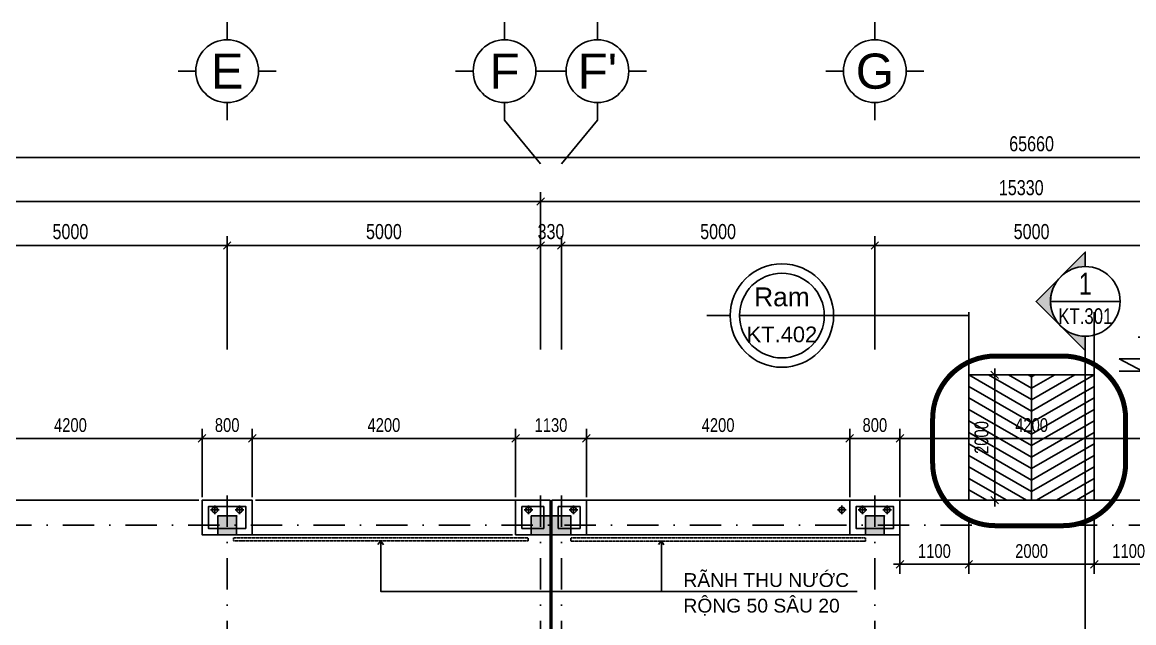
# Model space of a CAD drawing. Header units: millimetres. Extents: x -9574 to 115615, y -25569 to 161230.
# Drawn here: x 16731 to 34460, y 21946 to 31523 of the extents above; entities that cross this region are included whole.
import ezdxf
from ezdxf.enums import TextEntityAlignment as Align

# ---------------------------------------------------------------- set-up
doc = ezdxf.new("R2010")
doc.units = ezdxf.units.MM
for name, pattern in [('KHOANH CT RAM$0$HIDDEN', [9.525, 6.35, -3.175]), ('luoi  H3$0$DASHDOT2', [0.5, 0.25, -0.125, 0, -0.125]), ('TT T1$0$HIDDEN2', [0.1875, 0.125, -0.0625])]:
    doc.linetypes.add(name, pattern=pattern)
for name, color, linetype in [('$1$KICHTHUOC', 2, 'Continuous'), ('cot TT T1$0$COT1', 7, 'Continuous'), ('CUA3', 3, 'Continuous'), ('DAUCAT$0$GHICHU', 6, 'Continuous'), ('dimTT T1$0$KICHTHUOC', 2, 'Continuous'), ('GAIN TT 1$0$TUONG6', 6, 'Continuous'), ('KHOANH CT RAM$0$GHICHU7', 7, 'Continuous'), ('KHOANH CT RAM$0$REC', 40, 'KHOANH CT RAM$0$HIDDEN'), ('luoi  H3$0$DIM100', 9, 'Continuous'), ('luoi  H3$0$GHICHU', 40, 'Continuous'), ('luoi  H3$0$KH TRUC100', 7, 'Continuous'), ('luoi  H3$0$luoi  khe', 5, 'Continuous'), ('luoi  H3$0$truc 3', 8, 'Continuous'), ('text T1$0$3', 4, 'Continuous'), ('text T1$0$DBAO', 7, 'Continuous'), ('text T1$0$textH3', 4, 'Continuous'), ('TT T1$0$03', 4, 'Continuous'), ('TT T1$0$HATCH', 8, 'Continuous'), ('TT T1$0$HATCH5', 5, 'Continuous'), ('TT T1$0$VACH121', 121, 'Continuous')]:
    doc.layers.add(name, color=color, linetype=linetype)
doc.styles.add('DAUCAT$0$Tahoma', font='tahoma_1.ttf')
doc.styles.add('DAUCAT$0$VSIMPLEX.SHX', font='VSIMPLEX.SHX', dxfattribs={"width": 0.8})
doc.styles.add('dimTT T1$1$VSIMPLEX.SHX', font='VSIMPLEX.SHX', dxfattribs={"width": 0.8})
doc.styles.add('KHOANH CT RAM$0$VNI-HELVE', font='vhelven_0.ttf')
doc.styles.add('luoi  H3$0$VHELVEN', font='vhelven_0.ttf')
doc.styles.add('luoi  H3$0$VSIMPLEX.SHX', font='VSIMPLEX.SHX', dxfattribs={"width": 0.8})
doc.styles.add('text T1$0$ROMAND', font='romand', dxfattribs={"height": 7000})
doc.styles.add('text T1$0$VNI-HELVE', font='vhelven_0.ttf')
doc.dimstyles.new('dimTT T1$1$1-100', dxfattribs={"dimscale": 0, "dimtxt": 220, "dimasz": 120, "dimexe": 150, "dimexo": 300, "dimgap": 100, "dimtad": 1, "dimdec": 0, "dimzin": 0, "dimdsep": 46, "dimtxsty": 'dimTT T1$1$VSIMPLEX.SHX', "dimblk1": 'dimTT T1$1$_OBLIQUE', "dimblk2": 'dimTT T1$1$_OBLIQUE', "dimsah": 1, "dimcen": 0, "dimdle": 100, "dimclrd": 2, "dimclre": 2, "dimclrt": 4, "dimadec": 0, "dimazin": 0, "dimtfac": 1, "dimtdec": 0, "dimtix": 1, "dimtmove": 2, "dimatfit": 3, "dimfxl": 0, "dimtolj": 1, "dimtzin": 0, "dimlwd": -1, "dimlwe": -1, "dimarcsym": 0})
doc.dimstyles.new('luoi  H3$0$100', dxfattribs={"dimscale": 0, "dimtxt": 240, "dimasz": 120, "dimexe": 150, "dimexo": 300, "dimgap": 100, "dimtad": 1, "dimdec": 0, "dimzin": 0, "dimdsep": 46, "dimtxsty": 'luoi  H3$0$VSIMPLEX.SHX', "dimblk1": 'luoi  H3$0$_OBLIQUE', "dimblk2": 'luoi  H3$0$_OBLIQUE', "dimsah": 1, "dimcen": 0, "dimdle": 100, "dimclrd": 2, "dimclre": 2, "dimclrt": 4, "dimadec": 0, "dimazin": 0, "dimtfac": 1, "dimtdec": 0, "dimtix": 1, "dimtmove": 2, "dimatfit": 3, "dimfxl": 0, "dimtolj": 1, "dimtzin": 0, "dimlwd": -1, "dimlwe": -1, "dimarcsym": 0})

# ---------------------------------------------------------------- blocks, each defined once
blk = doc.blocks.new('luoi  H3$0$_OBLIQUE')
at = {"color": 0, "linetype": 'ByBlock'}
blk.add_line((-0.5, -0.5), (0.5, 0.5), dxfattribs=at)
blk = doc.blocks.new('*D99')
at = {"layer": 'DEFPOINTS', "color": 0, "ltscale": 2}
for p in [(30330, 27963), (30330, 26004), (35330, 26004)]:
    blk.add_point(p, dxfattribs=at)
at = {"layer": 'luoi  H3$0$DIM100', "color": 2, "ltscale": 2}
for p, q in [((30330, 26304), (30330, 28113)), ((35330, 26304), (35330, 28113)), ((35430, 27963), (30230, 27963))]:
    blk.add_line(p, q, dxfattribs=at)
at = {"layer": 'luoi  H3$0$DIM100', "color": 2, "ltscale": 2, "xscale": 120, "yscale": 120, "zscale": 120, "rotation": 180}
blk.add_blockref('luoi  H3$0$_OBLIQUE', (30330, 27963), dxfattribs=at)
at = {"layer": 'luoi  H3$0$DIM100', "color": 2, "ltscale": 2, "xscale": 120, "yscale": 120, "zscale": 120}
blk.add_blockref('luoi  H3$0$_OBLIQUE', (35330, 27963), dxfattribs=at)
at = {"layer": 'luoi  H3$0$DIM100', "color": 4, "ltscale": 2, "insert": (32830, 28183), "char_height": 240, "attachment_point": 5, "style": 'luoi  H3$0$VSIMPLEX.SHX'}
blk.add_mtext('\\A1;5000', dxfattribs=at)
blk = doc.blocks.new('*D100')
at = {"layer": 'DEFPOINTS', "color": 0, "ltscale": 2}
for p in [(25330, 27963), (25330, 26004), (30330, 26004)]:
    blk.add_point(p, dxfattribs=at)
at = {"layer": 'luoi  H3$0$DIM100', "color": 2, "ltscale": 2}
for p, q in [((25330, 26304), (25330, 28113)), ((30330, 26304), (30330, 28113)), ((30430, 27963), (25230, 27963))]:
    blk.add_line(p, q, dxfattribs=at)
at = {"layer": 'luoi  H3$0$DIM100', "color": 2, "ltscale": 2, "xscale": 120, "yscale": 120, "zscale": 120, "rotation": 180}
blk.add_blockref('luoi  H3$0$_OBLIQUE', (25330, 27963), dxfattribs=at)
at = {"layer": 'luoi  H3$0$DIM100', "color": 2, "ltscale": 2, "xscale": 120, "yscale": 120, "zscale": 120}
blk.add_blockref('luoi  H3$0$_OBLIQUE', (30330, 27963), dxfattribs=at)
at = {"layer": 'luoi  H3$0$DIM100', "color": 4, "ltscale": 2, "insert": (27830, 28183), "char_height": 240, "attachment_point": 5, "style": 'luoi  H3$0$VSIMPLEX.SHX'}
blk.add_mtext('\\A1;5000', dxfattribs=at)
blk = doc.blocks.new('*D101')
at = {"layer": 'DEFPOINTS', "color": 0, "ltscale": 2}
for p in [(25000, 27963), (25000, 26004), (25330, 26004)]:
    blk.add_point(p, dxfattribs=at)
at = {"layer": 'luoi  H3$0$DIM100', "color": 2, "ltscale": 2}
for p, q in [((25000, 26304), (25000, 28113)), ((25330, 26304), (25330, 28113)), ((25000, 27963), (24880, 27963)), ((25330, 27963), (25000, 27963)), ((25330, 27963), (25450, 27963))]:
    blk.add_line(p, q, dxfattribs=at)
at = {"layer": 'luoi  H3$0$DIM100', "color": 2, "ltscale": 2, "xscale": 120, "yscale": 120, "zscale": 120}
blk.add_blockref('luoi  H3$0$_OBLIQUE', (25000, 27963), dxfattribs=at)
at = {"layer": 'luoi  H3$0$DIM100', "color": 2, "ltscale": 2, "xscale": 120, "yscale": 120, "zscale": 120, "rotation": 180}
blk.add_blockref('luoi  H3$0$_OBLIQUE', (25330, 27963), dxfattribs=at)
at = {"layer": 'luoi  H3$0$DIM100', "color": 4, "ltscale": 2, "insert": (25165, 28183), "char_height": 240, "attachment_point": 5, "style": 'luoi  H3$0$VSIMPLEX.SHX'}
blk.add_mtext('\\A1;330', dxfattribs=at)
blk = doc.blocks.new('*D102')
at = {"layer": 'DEFPOINTS', "color": 0, "ltscale": 2}
for p in [(20000, 27963), (20000, 26004), (25000, 26004)]:
    blk.add_point(p, dxfattribs=at)
at = {"layer": 'luoi  H3$0$DIM100', "color": 2, "ltscale": 2}
for p, q in [((20000, 26304), (20000, 28113)), ((25000, 26304), (25000, 28113)), ((25100, 27963), (19900, 27963))]:
    blk.add_line(p, q, dxfattribs=at)
at = {"layer": 'luoi  H3$0$DIM100', "color": 2, "ltscale": 2, "xscale": 120, "yscale": 120, "zscale": 120, "rotation": 180}
blk.add_blockref('luoi  H3$0$_OBLIQUE', (20000, 27963), dxfattribs=at)
at = {"layer": 'luoi  H3$0$DIM100', "color": 2, "ltscale": 2, "xscale": 120, "yscale": 120, "zscale": 120}
blk.add_blockref('luoi  H3$0$_OBLIQUE', (25000, 27963), dxfattribs=at)
at = {"layer": 'luoi  H3$0$DIM100', "color": 4, "ltscale": 2, "insert": (22500, 28183), "char_height": 240, "attachment_point": 5, "style": 'luoi  H3$0$VSIMPLEX.SHX'}
blk.add_mtext('\\A1;5000', dxfattribs=at)
blk = doc.blocks.new('*D103')
at = {"layer": 'DEFPOINTS', "color": 0, "ltscale": 2}
for p in [(15000, 27963), (15000, 26004), (20000, 26004)]:
    blk.add_point(p, dxfattribs=at)
at = {"layer": 'luoi  H3$0$DIM100', "color": 2, "ltscale": 2}
for p, q in [((15000, 26304), (15000, 28113)), ((20000, 26304), (20000, 28113)), ((20100, 27963), (14900, 27963))]:
    blk.add_line(p, q, dxfattribs=at)
at = {"layer": 'luoi  H3$0$DIM100', "color": 2, "ltscale": 2, "xscale": 120, "yscale": 120, "zscale": 120, "rotation": 180}
blk.add_blockref('luoi  H3$0$_OBLIQUE', (15000, 27963), dxfattribs=at)
at = {"layer": 'luoi  H3$0$DIM100', "color": 2, "ltscale": 2, "xscale": 120, "yscale": 120, "zscale": 120}
blk.add_blockref('luoi  H3$0$_OBLIQUE', (20000, 27963), dxfattribs=at)
at = {"layer": 'luoi  H3$0$DIM100', "color": 4, "ltscale": 2, "insert": (17500, 28183), "char_height": 240, "attachment_point": 5, "style": 'luoi  H3$0$VSIMPLEX.SHX'}
blk.add_mtext('\\A1;5000', dxfattribs=at)
blk = doc.blocks.new('*D107')
at = {"layer": 'DEFPOINTS', "color": 0, "ltscale": 2}
for p in [(25000, 28663), (0, 26004), (25000, 26004)]:
    blk.add_point(p, dxfattribs=at)
at = {"layer": 'luoi  H3$0$DIM100', "color": 2, "ltscale": 2}
for p, q in [((0, 26304), (0, 28813)), ((25000, 26304), (25000, 28813)), ((-100, 28663), (25100, 28663))]:
    blk.add_line(p, q, dxfattribs=at)
at = {"layer": 'luoi  H3$0$DIM100', "color": 2, "ltscale": 2, "xscale": 120, "yscale": 120, "zscale": 120, "rotation": 180}
blk.add_blockref('luoi  H3$0$_OBLIQUE', (0, 28663), dxfattribs=at)
at = {"layer": 'luoi  H3$0$DIM100', "color": 2, "ltscale": 2, "xscale": 120, "yscale": 120, "zscale": 120}
blk.add_blockref('luoi  H3$0$_OBLIQUE', (25000, 28663), dxfattribs=at)
at = {"layer": 'luoi  H3$0$DIM100', "color": 4, "ltscale": 2, "insert": (12500, 28883), "char_height": 240, "attachment_point": 5, "style": 'luoi  H3$0$VSIMPLEX.SHX'}
blk.add_mtext('\\A1;25000', dxfattribs=at)
blk = doc.blocks.new('*D108')
at = {"layer": 'DEFPOINTS', "color": 0, "ltscale": 2}
for p in [(40330, 28663), (25000, 26004), (40330, 26004)]:
    blk.add_point(p, dxfattribs=at)
at = {"layer": 'luoi  H3$0$DIM100', "color": 2, "ltscale": 2}
for p, q in [((25000, 26304), (25000, 28813)), ((40330, 26304), (40330, 28813)), ((24900, 28663), (40430, 28663))]:
    blk.add_line(p, q, dxfattribs=at)
at = {"layer": 'luoi  H3$0$DIM100', "color": 2, "ltscale": 2, "xscale": 120, "yscale": 120, "zscale": 120, "rotation": 180}
blk.add_blockref('luoi  H3$0$_OBLIQUE', (25000, 28663), dxfattribs=at)
at = {"layer": 'luoi  H3$0$DIM100', "color": 2, "ltscale": 2, "xscale": 120, "yscale": 120, "zscale": 120}
blk.add_blockref('luoi  H3$0$_OBLIQUE', (40330, 28663), dxfattribs=at)
at = {"layer": 'luoi  H3$0$DIM100', "color": 4, "ltscale": 2, "insert": (32665, 28883), "char_height": 240, "attachment_point": 5, "style": 'luoi  H3$0$VSIMPLEX.SHX'}
blk.add_mtext('\\A1;15330', dxfattribs=at)
blk = doc.blocks.new('*D112')
at = {"layer": 'DEFPOINTS', "color": 0, "ltscale": 2}
for p in [(65660, 29363), (0, 26004), (65660, 26004)]:
    blk.add_point(p, dxfattribs=at)
at = {"layer": 'luoi  H3$0$DIM100', "color": 2, "ltscale": 2}
for p, q in [((0, 26304), (0, 29513)), ((65660, 26304), (65660, 29513)), ((-100, 29363), (65760, 29363))]:
    blk.add_line(p, q, dxfattribs=at)
at = {"layer": 'luoi  H3$0$DIM100', "color": 2, "ltscale": 2, "xscale": 120, "yscale": 120, "zscale": 120, "rotation": 180}
blk.add_blockref('luoi  H3$0$_OBLIQUE', (0, 29363), dxfattribs=at)
at = {"layer": 'luoi  H3$0$DIM100', "color": 2, "ltscale": 2, "xscale": 120, "yscale": 120, "zscale": 120}
blk.add_blockref('luoi  H3$0$_OBLIQUE', (65660, 29363), dxfattribs=at)
at = {"layer": 'luoi  H3$0$DIM100', "color": 4, "ltscale": 2, "insert": (32830, 29583), "char_height": 240, "attachment_point": 5, "style": 'luoi  H3$0$VSIMPLEX.SHX'}
blk.add_mtext('\\A1;65660', dxfattribs=at)
blk = doc.blocks.new('luoi  H3$0$TRUCCOT')
for p, q in [((0, -140), (0, 0)), ((-250, -390), (-390, -390)), ((250, -390), (390, -390)), ((0, -640), (0, -780))]:
    blk.add_line(p, q)
blk.add_circle((0, -390), 250)
at = {"layer": 'luoi  H3$0$GHICHU', "style": 'luoi  H3$0$VHELVEN'}
blk.add_attdef('TRUC', text='', height=280, dxfattribs=at).set_placement((0, -390), align=Align.MIDDLE_CENTER)
blk = doc.blocks.new('TT T1$0$ONG 90')
at = {"layer": 'TT T1$0$03', "ltscale": 2}
blk.add_circle((216316, 240869), 45, dxfattribs=at)
at = {"layer": 'TT T1$0$HATCH', "ltscale": 2}
for points in [[(216316, 240939), (216316, 240799)], [(216386, 240869), (216246, 240869)]]:
    blk.add_lwpolyline(points, dxfattribs=at)
blk = doc.blocks.new('TT T1')
at = {"layer": 'TT T1$0$HATCH5', "ltscale": 2}
h = blk.add_hatch(dxfattribs=at)
h.set_pattern_fill('ANSI31', color=256, scale=50, angle=165, style=0)
h.set_pattern_definition([(330, (65660, 3799.59), (-79.375, -137.48153), [])])
h.paths.add_polyline_path([(32830, 25900.6), (31830, 25900.6), (31830, 23900), (32830, 23900)])
h = blk.add_hatch(dxfattribs=at)
h.set_pattern_fill('ANSI31', color=256, scale=50, angle=165, style=0)
h.set_pattern_definition([(210, (6e-11, 3799.59), (79.375, -137.48153), [])])
h.paths.add_polyline_path([(33830, 25900.6), (32830, 25900.6), (32830, 23900), (33830, 23900)])
for points in [[(33830, 25900.6), (32830, 25900.6)], [(32830, 25900.6), (32830, 23900)], [(33830, 23900), (33830, 25900.6)], [(32830, 23900), (33830, 23900)]]:
    blk.add_lwpolyline(points)
at = {"linetype": 'TT T1$0$HIDDEN2', "ltscale": 0.5}
for points in [[(20100, 23250), (24800, 23250), (24800, 23300), (20100, 23300)], [(30180, 23249.4), (25480, 23249.4), (25480, 23299.4), (30180, 23299.4)]]:
    blk.add_lwpolyline(points, close=True, dxfattribs=at)
at = {"layer": 'TT T1$0$03', "ltscale": 2}
for points in [[(15350, 23900), (19550, 23900)], [(24650, 23900), (20450, 23900)], [(25730, 23900), (29930, 23900)], [(34930, 23900), (30730, 23900)], [(20350, 23350), (24550, 23350)], [(29930, 23349.4), (25730, 23349.4)]]:
    blk.add_lwpolyline(points, dxfattribs=at)
at = {"layer": 'TT T1$0$HATCH', "ltscale": 2}
for p, q in [((31829.5, 23900), (31829.5, 26900)), ((33829.5, 23900), (33829.5, 26900))]:
    blk.add_line(p, q, dxfattribs=at)
at = {"layer": 'TT T1$0$VACH121'}
for points in [[(33830, 25900.6), (33830, 23900), (31830, 23900), (31830, 25900.6)], [(32830, 25900.6), (32830, 23900), (31830, 23900), (31830, 25900.6)]]:
    blk.add_lwpolyline(points, close=True, dxfattribs=at)
at = {"layer": 'TT T1$0$VACH121', "ltscale": 2}
blk.add_lwpolyline([(33830, 23900), (33830, 23900), (31830, 23900), (31830, 23900)], close=True, dxfattribs=at)
blk.add_lwpolyline([(33830, 23900), (33830, 23900), (31830, 23900), (31830, 23900)], close=True, dxfattribs=at)
at = {"layer": 'TT T1$0$03', "xscale": -1}
for p in [(236120.7, -217123.8), (236120.7, -217123.8), (241120.7, -217123.8), (241120.7, -217123.8), (246120.7, -217123.8), (246450.7, -217123.8)]:
    blk.add_blockref('TT T1$0$ONG 90', p, dxfattribs=at)
at = {"layer": 'TT T1$0$03'}
for p in [(-196120.7, -217123.8), (-190790.7, -217123.8), (-185790.7, -217123.8)]:
    blk.add_blockref('TT T1$0$ONG 90', p, dxfattribs=at)
blk = doc.blocks.new('text T1$0$CTT')
for p, q in [((0, 0), (0, 750)), ((-71, 541), (1420, 541)), ((-375, 200), (375, 200)), ((0, 0), (-375, 200)), ((-375, 0), (375, 0))]:
    blk.add_line(p, q)
blk.add_solid([(0, 0), (0, 200), (375, 200)])
at = {"layer": 'text T1$0$3', "style": 'text T1$0$ROMAND', "flags": 4}
blk.add_attdef('%%P0.000', (135, 604), '', height=220, dxfattribs=at)
blk = doc.blocks.new('text T1')
blk.add_line((26925, 23249), (26925, 22446))
for points in [[(22405, 23195), (22450, 23250), (22491, 23189)], [(22450, 23250), (22450, 22446), (30049, 22446)], [(26880, 23195), (26925, 23250), (26966, 23189)]]:
    blk.add_lwpolyline(points)
at = {"layer": 'text T1$0$DBAO', "ltscale": 2}
blk.add_blockref('text T1$0$CTT', (34600, 25957), dxfattribs=at).add_auto_attribs({'%%P0.000': '-4.200'})
at = {"layer": 'text T1$0$textH3', "style": 'text T1$0$VNI-HELVE'}
for s, p in [('RAÕNH THU NÖÔÙC', (27277, 22517)), ('RAÕNH THU NÖÔÙC', (27277, 22517)), ('ROÄNG 50 SAÂU 20', (27277, 22109))]:
    blk.add_text(s, height=220, dxfattribs=at).set_placement(p)
blk = doc.blocks.new('*U227')
h = blk.add_hatch(color=256)
edge = h.paths.add_edge_path()
edge.add_line((0, 594.48), (0, 597.77))
edge.add_line((0, 597.77), (-11.23, 586.55))
edge.add_line((-11.23, 586.55), (0, 575.32))
edge.add_line((0, 575.32), (0, 578.61))
edge.add_arc((0, 586.55), 7.94, 90, 270, ccw=False)
for p, q in [((-7.94, 586.55), (7.94, 586.55)), ((0, 7.94), (0, 578.61))]:
    blk.add_line(p, q)
blk.add_lwpolyline([(0, 594.48), (0, 597.77), (-11.23, 586.55), (0, 575.32), (0, 578.61, -1)], format="xyb", close=True)
blk.add_circle((0, 586.55), 7.94)
at = {"style": 'DAUCAT$0$Tahoma', "flags": 8}
for tag, p in [('VIEWNUMBER-b', (0, 586.55)), ('VIEWNUMBER', (0, 0))]:
    blk.add_attdef(tag, text='', height=2.5, dxfattribs=at).set_placement(p, align=Align.BOTTOM_CENTER)
for tag, p in [('SHEETNUMBER-b', (0, 584.96)), ('SHEETNUMBER', (0, -1.59))]:
    blk.add_attdef(tag, text='', height=2.5, dxfattribs=at).set_placement(p, align=Align.TOP_CENTER)
blk = doc.blocks.new('DAUCAT')
at = {"layer": 'DAUCAT$0$GHICHU', "color": 6}
ref = blk.add_blockref('*U227', (33687, -13987), dxfattribs=dict(at, xscale=70, yscale=70, zscale=70))
ref.add_attrib('VIEWNUMBER-b', '1', dxfattribs={"layer": '0', "height": 350, "style": 'DAUCAT$0$VSIMPLEX.SHX', "width": 0.8}).set_placement((33687, 27072), align=Align.BOTTOM_CENTER)
ref.add_attrib('SHEETNUMBER-b', 'KT.301', dxfattribs={"layer": '0', "height": 250, "style": 'DAUCAT$0$VSIMPLEX.SHX', "width": 0.8}).set_placement((33687, 26961), align=Align.TOP_CENTER)
blk = doc.blocks.new('GAIN TT 1')
at = {"layer": 'GAIN TT 1$0$TUONG6'}
for points in [[(20400, 23350), (19600, 23350), (19600, 23900), (20400, 23900)], [(20300, 23450), (19700, 23450), (19700, 23800), (20300, 23800)], [(25150, 23899.4), (24600, 23899.4), (24600, 23349.4), (25150, 23349.4)], [(25050, 23799.4), (24700, 23799.4), (24700, 23449.4), (25050, 23449.4)], [(25730, 23899.4), (25180, 23899.4), (25180, 23349.4), (25730, 23349.4)], [(25630, 23799.4), (25280, 23799.4), (25280, 23449.4), (25630, 23449.4)], [(30730, 23350), (29930, 23350), (29930, 23900), (30730, 23900)], [(30630, 23450), (30030, 23450), (30030, 23800), (30630, 23800)]]:
    blk.add_lwpolyline(points, close=True, dxfattribs=at)
blk = doc.blocks.new('cot TT T1')
at = {"layer": 'cot TT T1$0$COT1'}
for points in [[(20150, 23350), (19850, 23350), (19850, 23650), (20150, 23650)], [(20150, 23350), (19850, 23350), (19850, 23650), (20150, 23650)], [(25150, 23350), (24850, 23350), (24850, 23650), (25150, 23650)], [(25150, 23350), (24850, 23350), (24850, 23650), (25150, 23650)], [(25480, 23350), (25180, 23350), (25180, 23650), (25480, 23650)], [(25480, 23350), (25180, 23350), (25180, 23650), (25480, 23650)], [(30480, 23350), (30180, 23350), (30180, 23650), (30480, 23650)], [(30480, 23350), (30180, 23350), (30180, 23650), (30480, 23650)]]:
    blk.add_hatch(color=256, dxfattribs=at).paths.add_polyline_path(points)
at = {"ltscale": 2}
blk.add_line((25180, 23650), (25150, 23650), dxfattribs=at)
at = {"layer": 'cot TT T1$0$COT1'}
for points in [[(20150, 23350), (19850, 23350), (19850, 23650), (20150, 23650)], [(20150, 23350), (19850, 23350), (19850, 23650), (20150, 23650)], [(20150, 23350), (19850, 23350), (19850, 23650), (20150, 23650)], [(20150, 23350), (19850, 23350), (19850, 23650), (20150, 23650)], [(25150, 23350), (24850, 23350), (24850, 23650), (25150, 23650)], [(25150, 23350), (24850, 23350), (24850, 23650), (25150, 23650)], [(25150, 23350), (24850, 23350), (24850, 23650), (25150, 23650)], [(25150, 23350), (24850, 23350), (24850, 23650), (25150, 23650)], [(25480, 23350), (25180, 23350), (25180, 23650), (25480, 23650)], [(25480, 23350), (25180, 23350), (25180, 23650), (25480, 23650)], [(25480, 23350), (25180, 23350), (25180, 23650), (25480, 23650)], [(25480, 23350), (25180, 23350), (25180, 23650), (25480, 23650)], [(30480, 23350), (30180, 23350), (30180, 23650), (30480, 23650)], [(30480, 23350), (30180, 23350), (30180, 23650), (30480, 23650)], [(30480, 23350), (30180, 23350), (30180, 23650), (30480, 23650)], [(30480, 23350), (30180, 23350), (30180, 23650), (30480, 23650)]]:
    blk.add_lwpolyline(points, close=True, dxfattribs=at)
for p in [(20150, 23650), (20150, 23650), (25150, 23650), (25150, 23650), (25480, 23650), (25480, 23650), (30480, 23650), (30480, 23650)]:
    blk.add_point(p, dxfattribs=at)
blk = doc.blocks.new('KHOANH CT RAM$0$Chitiet')
for p, q in [((-550, 0), (-800, 0)), ((-450, 0), (450, 0)), ((550, 0), (800, 0))]:
    blk.add_line(p, q)
for radius in [550, 450]:
    blk.add_circle((0, 0), radius)
at = {"style": 'KHOANH CT RAM$0$VNI-HELVE'}
for tag, p in [('CT1', (0, 197)), ('KT01', (0, -200))]:
    blk.add_attdef(tag, text='', height=200, dxfattribs=at).set_placement(p, align=Align.MIDDLE)
blk = doc.blocks.new('KHOANH CT RAM')
at = {"layer": 'KHOANH CT RAM$0$GHICHU7'}
blk.add_lwpolyline([(29444, 26845), (31830, 26845), (31830, 26106)], dxfattribs=at)
at = {"layer": 'KHOANH CT RAM$0$REC', "ltscale": 100, "const_width": 80}
blk.add_lwpolyline([(32252, 26199), (33330, 26199, -0.414214), (34330, 25199), (34330, 24494, -0.414214), (33330, 23494), (32252, 23494, -0.414214), (31252, 24494), (31252, 25199, -0.414214)], format="xyb", close=True, dxfattribs=at)
at = {"layer": 'KHOANH CT RAM$0$GHICHU7'}
ref = blk.add_blockref('KHOANH CT RAM$0$Chitiet', (28848, 26845), dxfattribs=dict(at, xscale=1.5, yscale=1.5, zscale=1.5))
ref.add_attrib('KT01', 'KT.402', dxfattribs={"layer": '0', "height": 250, "style": 'KHOANH CT RAM$0$VNI-HELVE'}).set_placement((28848, 26545), align=Align.MIDDLE)
ref.add_attrib('CT1', 'Ram', dxfattribs={"layer": '0', "height": 300, "style": 'KHOANH CT RAM$0$VNI-HELVE'}).set_placement((28848, 27141), align=Align.MIDDLE)
blk = doc.blocks.new('dimTT T1$1$_OBLIQUE')
at = {"color": 0, "linetype": 'ByBlock'}
blk.add_line((-0.5, -0.5), (0.5, 0.5), dxfattribs=at)
blk = doc.blocks.new('*D2060')
at = {"layer": 'DEFPOINTS', "color": 0, "ltscale": 2}
for p in [(19600, 24887), (15400, 23651), (19600, 23651)]:
    blk.add_point(p, dxfattribs=at)
at = {"layer": 'dimTT T1$0$KICHTHUOC', "color": 2, "ltscale": 2}
for p, q in [((15400, 23951), (15400, 25037)), ((19600, 23951), (19600, 25037)), ((15300, 24887), (19700, 24887))]:
    blk.add_line(p, q, dxfattribs=at)
at = {"layer": 'dimTT T1$0$KICHTHUOC', "color": 2, "ltscale": 2, "xscale": 120, "yscale": 120, "zscale": 120, "rotation": 180}
blk.add_blockref('dimTT T1$1$_OBLIQUE', (15400, 24887), dxfattribs=at)
at = {"layer": 'dimTT T1$0$KICHTHUOC', "color": 2, "ltscale": 2, "xscale": 120, "yscale": 120, "zscale": 120}
blk.add_blockref('dimTT T1$1$_OBLIQUE', (19600, 24887), dxfattribs=at)
at = {"layer": 'dimTT T1$0$KICHTHUOC', "color": 4, "ltscale": 2, "insert": (17500, 25097), "char_height": 220, "attachment_point": 5, "style": 'dimTT T1$1$VSIMPLEX.SHX'}
blk.add_mtext('\\A1;4200', dxfattribs=at)
blk = doc.blocks.new('*D2061')
at = {"layer": 'DEFPOINTS', "color": 0, "ltscale": 2}
for p in [(20400, 24887), (19600, 23651), (20400, 23651)]:
    blk.add_point(p, dxfattribs=at)
at = {"layer": 'dimTT T1$0$KICHTHUOC', "color": 2, "ltscale": 2}
for p, q in [((19600, 23951), (19600, 25037)), ((20400, 23951), (20400, 25037)), ((19500, 24887), (20500, 24887))]:
    blk.add_line(p, q, dxfattribs=at)
at = {"layer": 'dimTT T1$0$KICHTHUOC', "color": 2, "ltscale": 2, "xscale": 120, "yscale": 120, "zscale": 120, "rotation": 180}
blk.add_blockref('dimTT T1$1$_OBLIQUE', (19600, 24887), dxfattribs=at)
at = {"layer": 'dimTT T1$0$KICHTHUOC', "color": 2, "ltscale": 2, "xscale": 120, "yscale": 120, "zscale": 120}
blk.add_blockref('dimTT T1$1$_OBLIQUE', (20400, 24887), dxfattribs=at)
at = {"layer": 'dimTT T1$0$KICHTHUOC', "color": 4, "ltscale": 2, "insert": (20000, 25097), "char_height": 220, "attachment_point": 5, "style": 'dimTT T1$1$VSIMPLEX.SHX'}
blk.add_mtext('\\A1;800', dxfattribs=at)
blk = doc.blocks.new('*D2062')
at = {"layer": 'DEFPOINTS', "color": 0, "ltscale": 2}
for p in [(24600, 24887), (20400, 23651), (24600, 23651)]:
    blk.add_point(p, dxfattribs=at)
at = {"layer": 'dimTT T1$0$KICHTHUOC', "color": 2, "ltscale": 2}
for p, q in [((20400, 23951), (20400, 25037)), ((24600, 23951), (24600, 25037)), ((20300, 24887), (24700, 24887))]:
    blk.add_line(p, q, dxfattribs=at)
at = {"layer": 'dimTT T1$0$KICHTHUOC', "color": 2, "ltscale": 2, "xscale": 120, "yscale": 120, "zscale": 120, "rotation": 180}
blk.add_blockref('dimTT T1$1$_OBLIQUE', (20400, 24887), dxfattribs=at)
at = {"layer": 'dimTT T1$0$KICHTHUOC', "color": 2, "ltscale": 2, "xscale": 120, "yscale": 120, "zscale": 120}
blk.add_blockref('dimTT T1$1$_OBLIQUE', (24600, 24887), dxfattribs=at)
at = {"layer": 'dimTT T1$0$KICHTHUOC', "color": 4, "ltscale": 2, "insert": (22500, 25097), "char_height": 220, "attachment_point": 5, "style": 'dimTT T1$1$VSIMPLEX.SHX'}
blk.add_mtext('\\A1;4200', dxfattribs=at)
blk = doc.blocks.new('*D2063')
at = {"layer": 'DEFPOINTS', "color": 0, "ltscale": 2}
for p in [(25730, 24887), (24600, 23651), (25730, 23651)]:
    blk.add_point(p, dxfattribs=at)
at = {"layer": 'dimTT T1$0$KICHTHUOC', "color": 2, "ltscale": 2}
for p, q in [((24600, 23951), (24600, 25037)), ((25730, 23951), (25730, 25037)), ((24500, 24887), (25830, 24887))]:
    blk.add_line(p, q, dxfattribs=at)
at = {"layer": 'dimTT T1$0$KICHTHUOC', "color": 2, "ltscale": 2, "xscale": 120, "yscale": 120, "zscale": 120, "rotation": 180}
blk.add_blockref('dimTT T1$1$_OBLIQUE', (24600, 24887), dxfattribs=at)
at = {"layer": 'dimTT T1$0$KICHTHUOC', "color": 2, "ltscale": 2, "xscale": 120, "yscale": 120, "zscale": 120}
blk.add_blockref('dimTT T1$1$_OBLIQUE', (25730, 24887), dxfattribs=at)
at = {"layer": 'dimTT T1$0$KICHTHUOC', "color": 4, "ltscale": 2, "insert": (25165, 25097), "char_height": 220, "attachment_point": 5, "style": 'dimTT T1$1$VSIMPLEX.SHX'}
blk.add_mtext('\\A1;1130', dxfattribs=at)
blk = doc.blocks.new('*D2064')
at = {"layer": 'DEFPOINTS', "color": 0, "ltscale": 2}
for p in [(29930, 24887), (25730, 23651), (29930, 23651)]:
    blk.add_point(p, dxfattribs=at)
at = {"layer": 'dimTT T1$0$KICHTHUOC', "color": 2, "ltscale": 2}
for p, q in [((25730, 23951), (25730, 25037)), ((29930, 23951), (29930, 25037)), ((25630, 24887), (30030, 24887))]:
    blk.add_line(p, q, dxfattribs=at)
at = {"layer": 'dimTT T1$0$KICHTHUOC', "color": 2, "ltscale": 2, "xscale": 120, "yscale": 120, "zscale": 120, "rotation": 180}
blk.add_blockref('dimTT T1$1$_OBLIQUE', (25730, 24887), dxfattribs=at)
at = {"layer": 'dimTT T1$0$KICHTHUOC', "color": 2, "ltscale": 2, "xscale": 120, "yscale": 120, "zscale": 120}
blk.add_blockref('dimTT T1$1$_OBLIQUE', (29930, 24887), dxfattribs=at)
at = {"layer": 'dimTT T1$0$KICHTHUOC', "color": 4, "ltscale": 2, "insert": (27830, 25097), "char_height": 220, "attachment_point": 5, "style": 'dimTT T1$1$VSIMPLEX.SHX'}
blk.add_mtext('\\A1;4200', dxfattribs=at)
blk = doc.blocks.new('*D2065')
at = {"layer": 'DEFPOINTS', "color": 0, "ltscale": 2}
for p in [(30730, 24887), (29930, 23651), (30730, 23651)]:
    blk.add_point(p, dxfattribs=at)
at = {"layer": 'dimTT T1$0$KICHTHUOC', "color": 2, "ltscale": 2}
for p, q in [((29930, 23951), (29930, 25037)), ((30730, 23951), (30730, 25037)), ((29830, 24887), (30830, 24887))]:
    blk.add_line(p, q, dxfattribs=at)
at = {"layer": 'dimTT T1$0$KICHTHUOC', "color": 2, "ltscale": 2, "xscale": 120, "yscale": 120, "zscale": 120, "rotation": 180}
blk.add_blockref('dimTT T1$1$_OBLIQUE', (29930, 24887), dxfattribs=at)
at = {"layer": 'dimTT T1$0$KICHTHUOC', "color": 2, "ltscale": 2, "xscale": 120, "yscale": 120, "zscale": 120}
blk.add_blockref('dimTT T1$1$_OBLIQUE', (30730, 24887), dxfattribs=at)
at = {"layer": 'dimTT T1$0$KICHTHUOC', "color": 4, "ltscale": 2, "insert": (30330, 25097), "char_height": 220, "attachment_point": 5, "style": 'dimTT T1$1$VSIMPLEX.SHX'}
blk.add_mtext('\\A1;800', dxfattribs=at)
blk = doc.blocks.new('*D2066')
at = {"layer": 'DEFPOINTS', "color": 0, "ltscale": 2}
for p in [(34930, 24887), (30730, 23651), (34930, 23651)]:
    blk.add_point(p, dxfattribs=at)
at = {"layer": 'dimTT T1$0$KICHTHUOC', "color": 2, "ltscale": 2}
for p, q in [((30730, 23951), (30730, 25037)), ((34930, 23951), (34930, 25037)), ((30630, 24887), (35030, 24887))]:
    blk.add_line(p, q, dxfattribs=at)
at = {"layer": 'dimTT T1$0$KICHTHUOC', "color": 2, "ltscale": 2, "xscale": 120, "yscale": 120, "zscale": 120, "rotation": 180}
blk.add_blockref('dimTT T1$1$_OBLIQUE', (30730, 24887), dxfattribs=at)
at = {"layer": 'dimTT T1$0$KICHTHUOC', "color": 2, "ltscale": 2, "xscale": 120, "yscale": 120, "zscale": 120}
blk.add_blockref('dimTT T1$1$_OBLIQUE', (34930, 24887), dxfattribs=at)
at = {"layer": 'dimTT T1$0$KICHTHUOC', "color": 4, "ltscale": 2, "insert": (32830, 25097), "char_height": 220, "attachment_point": 5, "style": 'dimTT T1$1$VSIMPLEX.SHX'}
blk.add_mtext('\\A1;4200', dxfattribs=at)
blk = doc.blocks.new('*D2357')
at = {"layer": 'DEFPOINTS', "color": 0, "ltscale": 2}
for p in [(30730, 23900), (31830, 23900), (31830, 22878)]:
    blk.add_point(p, dxfattribs=at)
at = {"layer": 'dimTT T1$0$KICHTHUOC', "color": 2, "ltscale": 2}
for p, q in [((30730, 23600), (30730, 22728)), ((31830, 23600), (31830, 22728)), ((30630, 22878), (31930, 22878))]:
    blk.add_line(p, q, dxfattribs=at)
at = {"layer": 'dimTT T1$0$KICHTHUOC', "color": 2, "ltscale": 2, "xscale": 120, "yscale": 120, "zscale": 120, "rotation": 180}
blk.add_blockref('dimTT T1$1$_OBLIQUE', (30730, 22878), dxfattribs=at)
at = {"layer": 'dimTT T1$0$KICHTHUOC', "color": 2, "ltscale": 2, "xscale": 120, "yscale": 120, "zscale": 120}
blk.add_blockref('dimTT T1$1$_OBLIQUE', (31830, 22878), dxfattribs=at)
at = {"layer": 'dimTT T1$0$KICHTHUOC', "color": 4, "ltscale": 2, "insert": (31280, 23088), "char_height": 220, "attachment_point": 5, "style": 'dimTT T1$1$VSIMPLEX.SHX'}
blk.add_mtext('\\A1;1100', dxfattribs=at)
blk = doc.blocks.new('*D2358')
at = {"layer": 'DEFPOINTS', "color": 0, "ltscale": 2}
for p in [(31830, 23900), (33830, 23900), (33830, 22878)]:
    blk.add_point(p, dxfattribs=at)
at = {"layer": 'dimTT T1$0$KICHTHUOC', "color": 2, "ltscale": 2}
for p, q in [((31830, 23600), (31830, 22728)), ((33830, 23600), (33830, 22728)), ((31730, 22878), (33930, 22878))]:
    blk.add_line(p, q, dxfattribs=at)
at = {"layer": 'dimTT T1$0$KICHTHUOC', "color": 2, "ltscale": 2, "xscale": 120, "yscale": 120, "zscale": 120}
for p, rotation in [((31830, 22878), 179.9999999999985), ((33830, 22878), 359.9999999999985)]:
    blk.add_blockref('dimTT T1$1$_OBLIQUE', p, dxfattribs=dict(at, rotation=rotation))
at = {"layer": 'dimTT T1$0$KICHTHUOC', "color": 4, "ltscale": 2, "insert": (32830, 23088), "char_height": 220, "attachment_point": 5, "style": 'dimTT T1$1$VSIMPLEX.SHX'}
blk.add_mtext('\\A1;2000', dxfattribs=at)
blk = doc.blocks.new('*D2359')
at = {"layer": 'DEFPOINTS', "color": 0, "ltscale": 2}
for p in [(33830, 23900), (34929, 23899), (34929, 22878)]:
    blk.add_point(p, dxfattribs=at)
at = {"layer": 'dimTT T1$0$KICHTHUOC', "color": 2, "ltscale": 2}
for p, q in [((33830, 23600), (33830, 22728)), ((34929, 23599), (34929, 22728)), ((33730, 22878), (35029, 22878))]:
    blk.add_line(p, q, dxfattribs=at)
at = {"layer": 'dimTT T1$0$KICHTHUOC', "color": 2, "ltscale": 2, "xscale": 120, "yscale": 120, "zscale": 120}
for p, rotation in [((33830, 22878), 179.9999999999985), ((34929, 22878), 359.9999999999985)]:
    blk.add_blockref('dimTT T1$1$_OBLIQUE', p, dxfattribs=dict(at, rotation=rotation))
at = {"layer": 'dimTT T1$0$KICHTHUOC', "color": 4, "ltscale": 2, "insert": (34379, 23088), "char_height": 220, "attachment_point": 5, "style": 'dimTT T1$1$VSIMPLEX.SHX'}
blk.add_mtext('\\A1;1100', dxfattribs=at)
blk = doc.blocks.new('*D2363')
at = {"layer": 'DEFPOINTS', "color": 0, "ltscale": 2}
for p in [(31830, 25900), (32242, 25900), (31830, 23900)]:
    blk.add_point(p, dxfattribs=at)
at = {"layer": 'dimTT T1$0$KICHTHUOC', "color": 2, "ltscale": 2}
for p, q in [((32130, 25900), (32392, 25900)), ((32242, 23800), (32242, 26000)), ((32130, 23900), (32392, 23900))]:
    blk.add_line(p, q, dxfattribs=at)
at = {"layer": 'dimTT T1$0$KICHTHUOC', "color": 2, "ltscale": 2, "xscale": 120, "yscale": 120, "zscale": 120}
for p, rotation in [((32242, 25900), 90), ((32242, 23900), 270)]:
    blk.add_blockref('dimTT T1$1$_OBLIQUE', p, dxfattribs=dict(at, rotation=rotation))
at = {"layer": 'dimTT T1$0$KICHTHUOC', "color": 4, "ltscale": 2, "insert": (32032, 24900), "char_height": 220, "attachment_point": 5, "rotation": 90, "style": 'dimTT T1$1$VSIMPLEX.SHX'}
blk.add_mtext('\\A1;2000', dxfattribs=at)
blk = doc.blocks.new('luoi  H3')
at = {"layer": 'luoi  H3$0$KH TRUC100', "ltscale": 2}
for points in [[(24424, 29962.9), (24424, 29962.9), (25000, 29262.9)], [(25906, 29962.9), (25906, 29962.9), (25330, 29262.9)]]:
    blk.add_lwpolyline(points, dxfattribs=at)
at = {"layer": 'luoi  H3$0$luoi  khe', "color": 5, "ltscale": 200}
for p, q in [((25150, 23349.4), (25150, 100)), ((25180, 23349.4), (25180, 100))]:
    blk.add_line(p, q, dxfattribs=at)
at = {"layer": 'luoi  H3$0$truc 3', "linetype": 'luoi  H3$0$DASHDOT2', "ltscale": 2000}
for p, q in [((20000, 23976.2), (20000, -1379.3)), ((25000, 23976.2), (25000, -1379.3)), ((25330, 23976.2), (25330, -12863.1)), ((30330, 23976.2), (30330, -12863.1)), ((67881.8, 23500), (5.2, 23500))]:
    blk.add_line(p, q, dxfattribs=at)
at = {"layer": 'luoi  H3$0$KH TRUC100'}
ref = blk.add_blockref('luoi  H3$0$TRUCCOT', (20000, 29962.7), dxfattribs=dict(at, xscale=-2, yscale=2, zscale=2, rotation=180))
ref.add_attrib('TRUC', 'E', dxfattribs={"height": 560, "style": 'luoi  H3$0$VHELVEN'}).set_placement((20000, 30742.7), align=Align.MIDDLE_CENTER)
ref = blk.add_blockref('luoi  H3$0$TRUCCOT', (24424, 29962.7), dxfattribs=dict(at, xscale=-2, yscale=2, zscale=2, rotation=180))
ref.add_attrib('TRUC', 'F', dxfattribs={"height": 560, "style": 'luoi  H3$0$VHELVEN'}).set_placement((24424, 30742.7), align=Align.MIDDLE_CENTER)
ref = blk.add_blockref('luoi  H3$0$TRUCCOT', (25906, 29962.7), dxfattribs=dict(at, xscale=-2, yscale=2, zscale=2, rotation=180))
ref.add_attrib('TRUC', "F'", dxfattribs={"height": 560, "style": 'luoi  H3$0$VHELVEN'}).set_placement((25906, 30742.7), align=Align.MIDDLE_CENTER)
ref = blk.add_blockref('luoi  H3$0$TRUCCOT', (30330, 29962.7), dxfattribs=dict(at, xscale=-2, yscale=2, zscale=2, rotation=180))
ref.add_attrib('TRUC', 'G', dxfattribs={"height": 560, "style": 'luoi  H3$0$VHELVEN'}).set_placement((30330, 30742.7), align=Align.MIDDLE_CENTER)
at = {"layer": 'luoi  H3$0$DIM100', "ltscale": 2}
for base, p1, p2, picture, middle in [((65660, 29362.7), (0, 26003.6), (65660, 26003.6), '*D112', (32830, 29582.7)), ((25000, 28662.9), (0, 26003.6), (25000, 26003.6), '*D107', (12500, 28882.9)), ((40330, 28662.9), (25000, 26003.6), (40330, 26003.6), '*D108', (32665, 28882.9)), ((15000, 27962.9), (20000, 26003.6), (15000, 26003.6), '*D103', (17500, 28182.9)), ((20000, 27962.9), (25000, 26003.6), (20000, 26003.6), '*D102', (22500, 28182.9)), ((25000, 27962.9), (25330, 26003.6), (25000, 26003.6), '*D101', (25165, 28182.9)), ((25330, 27962.9), (30330, 26003.6), (25330, 26003.6), '*D100', (27830, 28182.9)), ((30330, 27962.9), (35330, 26003.6), (30330, 26003.6), '*D99', (32830, 28182.9))]:
    dim = blk.add_linear_dim(base=base, p1=p1, p2=p2, dimstyle='luoi  H3$0$100', override={"dimscale": 1}, dxfattribs=at)
    dim.commit()
    dim.dimension.update_dxf_attribs({"geometry": picture, "text_midpoint": middle})
blk = doc.blocks.new('dimTT T1')
at = {"layer": 'dimTT T1$0$KICHTHUOC', "ltscale": 2}
for p1, p2, distance, picture, middle in [((31829.5, 23900), (31829.5, 25899.6), -412.6, '*D2363', (32032.1, 24899.8)), ((30730, 23900), (31829.5, 23900), -1022.2378913, '*D2357', (31279.75, 23087.7621087))]:
    dim = blk.add_aligned_dim(p1=p1, p2=p2, distance=distance, dimstyle='dimTT T1$1$1-100', override={"dimscale": 1}, dxfattribs=at)
    dim.commit()
    dim.dimension.update_dxf_attribs({"geometry": picture, "text_midpoint": middle})
for base, p1, p2, picture, middle in [((19600, 24887.1), (15400, 23650.6), (19600, 23650.6), '*D2060', (17500, 25097.1)), ((20400, 24887.1), (19600, 23650.6), (20400, 23650.6), '*D2061', (20000, 25097.1)), ((24600, 24887.1), (20400, 23650.6), (24600, 23650.6), '*D2062', (22500, 25097.1)), ((25730, 24887.1), (24600, 23650.6), (25730, 23650.6), '*D2063', (25165, 25097.1)), ((29930, 24887.1), (25730, 23650.6), (29930, 23650.6), '*D2064', (27830, 25097.1)), ((30730, 24887.1), (29930, 23650.6), (30730, 23650.6), '*D2065', (30330, 25097.1)), ((34930, 24887.1), (30730, 23650.6), (34930, 23650.6), '*D2066', (32830, 25097.1))]:
    dim = blk.add_linear_dim(base=base, p1=p1, p2=p2, dimstyle='dimTT T1$1$1-100', override={"dimscale": 1}, dxfattribs=at)
    dim.commit()
    dim.dimension.update_dxf_attribs({"geometry": picture, "text_midpoint": middle})
for base, p1, p2, picture, middle in [((33829.5, 22877.8), (31829.5, 23900), (33829.5, 23900), '*D2358', (32829.5, 23087.8)), ((34929, 22877.7621087), (33829.5, 23900), (34929, 23899.375), '*D2359', (34379.25, 23087.7621087))]:
    dim = blk.add_linear_dim(base=base, p1=p1, p2=p2, angle=180, dimstyle='dimTT T1$1$1-100', override={"dimscale": 1}, dxfattribs=at)
    dim.commit()
    dim.dimension.update_dxf_attribs({"geometry": picture, "text_midpoint": middle})

msp = doc.modelspace()

# ---------------------------------------------------------------- block references
at = {"layer": '$1$KICHTHUOC', "ltscale": 2}
msp.add_blockref('DAUCAT', (0, 0), dxfattribs=at)
for name in ['TT T1', 'cot TT T1', 'luoi  H3', 'KHOANH CT RAM', 'dimTT T1', 'GAIN TT 1']:
    msp.add_blockref(name, (0, 0))
at = {"layer": 'CUA3'}
msp.add_blockref('text T1', (0, 0), dxfattribs=at)

doc.saveas('drawing.dxf')
